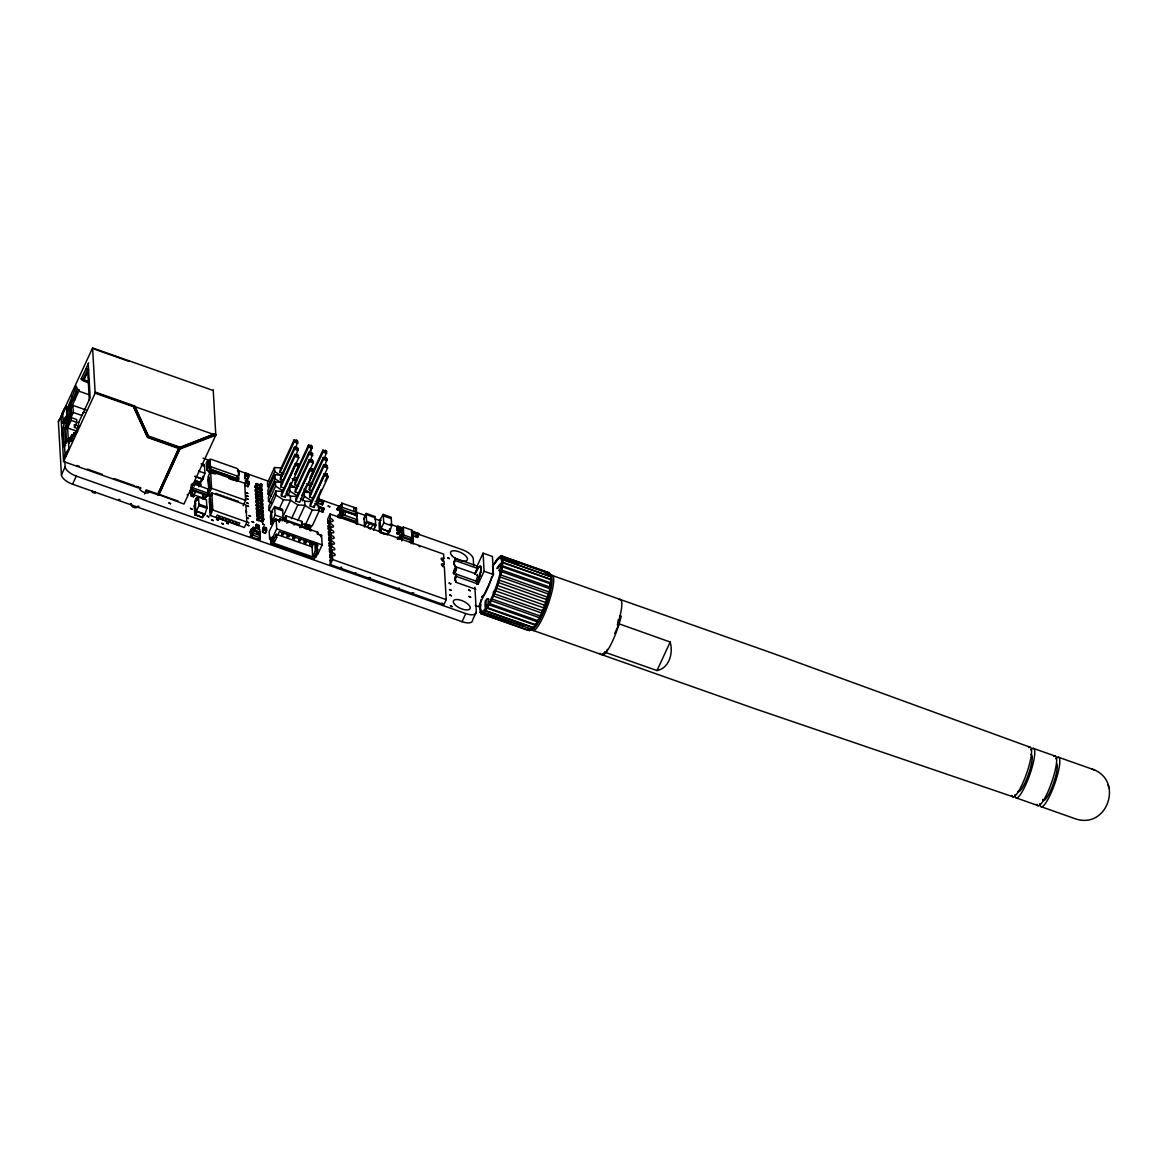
<?xml version="1.0" encoding="UTF-8"?>
<svg xmlns="http://www.w3.org/2000/svg" width="1168" height="1168" viewBox="0 0 1168 1168"><rect width="100%" height="100%" fill="white"/><g stroke="black" fill="none" stroke-linecap="round" stroke-linejoin="round"><path stroke-width="1.5" d="M487.027 614.222L481.975 612.441L482.136 613.813L529.542 630.545L530.812 629.669L528.33 630.428L480.909 613.682L480.997 611.798L480.092 612.455L508.883 622.617M518.665 563.852L501.817 557.91L501.904 556.012L549.325 572.758L550.654 575.152L545.602 573.371M300.001 527.367L301.694 527.454L301.87 521.424L285.941 515.803L284.218 521.03M529.542 630.545L532.141 629.26L483.713 612.82L489.918 603.739L496.634 588.307L501.583 571.707L503.116 559.53L551.223 576.831L550.727 575.444L550.143 573.984L502.722 557.238L501.817 557.91M401.763 530.71L401.777 541.003M215.817 473.916C202.122 472.076 212.868 470.865 208.619 468.31A2.336 0.978 24.8 0 0 207.919 468.032L207.51 460.82A2.336 0.978 24.8 0 0 208.211 461.039L209.203 460.82M209.364 468.426C209.933 467.288 207.159 458.747 210.926 459.243L236.943 468.426C239.571 469.186 240.009 476.88 237.498 476.121L211.364 466.893C210.24 465.214 208.225 468.821 210.342 469.098L236.608 478.354L238.316 476.077M209.992 459.243L210.401 466.266M480.092 612.455L480.559 603.944M551.223 576.831L502.401 559.589L502.722 557.238M203.115 498.108L190.486 493.655L190.997 487.363M401.996 539.806L401.967 529.133L403.296 527.075L411.837 530.097L412.289 538.083L409.574 542.478M480.997 572.481L481.289 570.831M340.691 504.591L340.954 509.146L356.284 514.562L356.474 508.284L341.903 503.145L340.428 506.766C341.392 504.78 337.625 506.372 338.253 507.919M356.926 514.665L356.707 521.789C356.109 518.534 359.043 522.184 356.97 523.162M236.038 481.128L237.046 478.749L238.053 478.69A2.336 0.978 24.8 0 1 238.754 478.924L237.732 481.128L236.447 480.822M357.116 512.81L356.547 511.584L355.758 512.183L356.474 508.284M259.252 534.667L259.895 529.717L253.179 527.337L251.616 529.805L251.733 532.009L250.945 531.659L250.361 532.929L253.398 534.068M251.821 533.426L253.383 530.958L260.099 533.323L259.661 539.82L250.565 536.608L251.032 533.075L251.952 535.63L251.12 534.637M369.862 528.549C362.182 526.199 378.403 518.461 370.212 529.075M208.138 489.042L207.612 495.831L191.143 490.02L192.457 487.698L192.209 483.421L208.138 489.042L207.962 495.071L204.692 498.663M194.268 506.124L195.319 502.094L198.472 497.013L206.429 499.816L206.911 508.357L204.926 514.402L202.692 517.468L194.749 514.665L194.268 506.124L195.903 503.671M272.626 512.037L271.487 511.628L271.998 520.738C274.641 519.994 271.998 525.6 270.918 524.198L270.436 515.657L271.487 511.628L274.641 506.547L282.598 509.35L283.079 517.891L282.087 520.913M383.235 514.431L383.717 522.957L379.512 532.068L379.031 523.541L380.082 519.512L383.235 514.431L391.192 517.234L391.674 525.761L389.689 531.82L387.455 534.886M356.897 515.511L342.312 510.372L340.764 512.577L340.136 518.212M480.019 576.306L480.559 574.349M301.432 522.899L301.87 521.424M411.399 531.571L411.837 530.097M194.749 514.665L198.954 505.54L198.472 497.013M270.918 524.198L275.137 515.088L274.641 506.547M201.246 463.638L204.429 464.762L204.911 473.303L202.925 479.347L200.706 482.413L195.027 480.413M195.158 492.385L195.465 490.662L193.844 495.305M205.948 496.196L206.254 494.473L204.634 499.116M479.376 578.364L477.873 582.379M411.997 534.097L412.26 533.849A1.533 1.358 -3.3 0 1 412.976 535.367L412.976 535.367M412.859 534.375L412.917 534.229A1.533 1.358 -3.3 0 0 412.202 532.71L411.443 532.433M413.019 537.076L413.063 536.93A1.533 1.358 -3.3 0 0 412.348 535.411L411.603 535.134M411.954 540.667L413.136 538.068A1.533 1.358 -3.3 0 0 412.421 536.55L411.662 536.273M412.041 542.229L413.224 539.631A1.533 1.358 -3.3 0 0 412.508 538.112L403.748 535.061L403.296 527.075M412.1 543.368L413.282 540.769A1.533 1.358 -3.3 0 0 412.567 539.251L411.822 538.974M340.56 507.613L339.8 507.584L340.881 507.715C339.684 508.284 337.64 513.19 337.275 508.606L338.063 507.992M338.662 515.146C342.063 509.117 339.654 518.461 338.705 515.044M339.304 516.636L340.195 514.913L341.29 514.942C340.268 515.278 338.399 519.658 338.136 516.782L338.486 515.219M194.954 492.429L193.45 496.78L191.187 495.977L193.202 489.859L191.567 494.502M202.225 498.152L203.991 493.67L202.341 498.356M70.299 438.336L71.949 434.613L72.109 437.46M73.35 434.876L74.445 432.394L71.628 438.657L71.788 441.504M474.894 587.197L476.296 611.988L472.558 620.091A11.709 4.906 24.8 0 1 462.046 621.697L72.547 484.194A11.709 4.906 24.8 0 1 61.422 474.953L58.4 421.838L92.593 347.947L213.262 390.521M62.722 414.187L66.459 406.084L66.985 415.326A13.563 12.016 -3.3 0 0 63.247 423.429L62.722 414.187A13.563 12.016 -3.3 0 1 66.459 406.084M67.992 440.467L66.284 439.869L63.13 446.702L62.167 429.736L67.496 414.888L67.175 409.194L76.358 386.097L76.533 388.944A3.066 1.285 24.8 0 0 79.453 391.368L89.381 394.872M89.089 382.987L84.125 381.235A3.066 1.285 24.8 0 1 81.205 378.812L88.739 362.81M77.395 388.141L68.868 409.793L69.189 415.487L64.678 428.466L65.554 443.825M71.847 399.062L74.694 400.069L74.518 397.222L77.862 389.995M82.913 379.41L87.585 369.292L89.323 399.836M63.247 423.429L66.985 415.326M67.496 414.888L70.328 415.896L70.007 410.202L78.694 391.397M84.052 379.819L88.053 371.132M65.32 422.801L68.153 423.794L67.992 420.947L71.496 413.355L71.175 407.661L72.912 405.354L86.534 410.172M72.912 405.354L73.307 412.465L70.985 417.502L69.16 418.421L69.321 421.268L65.817 428.86L66.488 440.818M71.628 438.657L68.781 437.65L66.445 442.716L66.284 439.869M77.847 428.627L74.475 427.43L76.811 422.378L76.65 419.531L70.985 417.502L71.131 420.363L67.627 427.955L68.912 449.052A13.563 12.016 -3.3 0 0 65.16 457.155L64.605 447.329A13.563 12.016 -3.3 0 1 68.343 439.226M69.832 439.168L71.949 434.613M75.497 433.81L73.788 433.211L69.102 443.344L68.781 437.65M78.548 422.758L90.17 397.777L88.228 363.628M65.16 457.155L68.912 449.052M138.218 487.056L138.262 487.917L63.568 461.55L95.163 393.193L92.593 347.947M61.422 474.953L65.16 466.864L64.868 461.55M72.547 484.194L76.285 476.091A11.709 4.906 24.8 0 1 65.16 466.864M144.701 493.991L146.161 489.874L178.31 501.218M146.204 490.721L157.636 494.75L178.938 448.001L147.46 436.89L133.4 406.128L95.134 392.623M157.636 494.75L178.938 448.001M213.233 389.951L215.803 435.197L183.975 504.05L158.731 494.59L180.076 448.395L215.773 434.627L214.167 434.058L180.076 447.213L148.409 436.044L134.67 405.997L95.367 392.112M158.76 495.159L180.076 448.395M195.304 481.888L194.224 485.844L195.304 481.888L200.984 483.902L201.071 485.319L195.392 483.318M191.187 495.977L191.508 494.736M208.678 471.376L206.897 470.237L206.488 463.024L207.51 460.82M193.45 496.78L193.771 495.539M195.041 480.69L200.151 482.501L201.772 478.661L194.954 476.267M198.721 486.837L199.567 483.391M206.897 470.237L207.919 468.032M196.239 498.152L196.312 499.583L197.742 500.079L197.655 498.648L196.239 498.152L195.071 500.678L195.83 511.204L204.926 514.402M195.144 502.109L196.312 499.583M210.342 469.098L211.364 466.893M243.105 505.817L245.63 500.342L244.667 483.275L210.59 471.244L208.065 476.705L209.028 493.787L211.934 494.809M208.225 479.61L209.349 477.186L208.284 480.632M208.327 481.318L209.452 478.895L208.386 482.34M208.415 483.026L209.539 480.603L208.473 484.048M208.517 484.735L209.641 482.311L208.576 485.757M195.333 515.146L196.954 511.321L203.772 513.716L202.152 517.555L195.319 514.854M208.619 486.443L209.744 484.005L208.678 487.465M208.707 488.151L209.831 485.713L208.765 489.173M208.809 489.859L209.933 487.421L208.868 490.881M209.028 493.787L211.554 488.312L210.59 471.244M211.817 492.925L209.291 498.4L210.269 515.468L244.346 527.498L246.871 522.023L245.893 504.956L211.817 492.925L212.795 509.993L210.269 515.468M203.772 513.716L202.152 517.555M209.466 501.291L210.576 498.867L209.51 502.328M209.554 502.999L210.678 500.576L209.612 504.021M209.656 504.707L210.78 502.284L209.714 505.729M209.744 506.416L210.868 503.992L209.802 507.438M209.846 508.124L210.97 505.7L209.904 509.146M209.948 509.832L211.072 507.408L210.006 510.854M210.036 511.54L211.16 509.117L210.094 512.562M216.051 517.512L217.175 515.088L219.219 515.803L218.109 518.227M236.359 478.281L237.498 476.121M219.467 518.709L220.591 516.285L222.635 517.001L221.511 519.439M222.869 519.921L223.993 517.482L226.037 518.212L224.913 520.636M245.674 473.128L244.667 478.5L247.514 479.508L248.682 476.967L248.521 474.12L245.674 473.128L244.667 478.5M244.55 476.369L245.718 473.828L248.565 474.836M244.638 477.785L245.806 475.259L248.638 476.252L247.47 478.792M226.285 521.118L227.41 518.694L229.454 519.41L228.329 521.848M245.046 485.012L247.923 486.735L249.091 484.194L248.93 481.347L246.098 480.355L244.959 483.596L246.127 481.055L248.974 482.063L248.039 484.092M245.28 484.516L246.214 482.486L249.047 483.494L247.879 486.019M245.09 485.727L246.098 480.355M229.687 522.33L230.811 519.891L232.855 520.621L231.731 523.045M233.089 523.527L234.213 521.103L236.257 521.819L235.148 524.242M236.505 524.724L237.63 522.3L239.674 523.016L238.549 525.454M256.522 488.005L255.106 487.509L256.186 483.552L261.866 485.552L260.785 489.509M255.106 487.509L256.186 483.552M257.821 487.669L256.726 491.626L255.31 491.115L256.391 487.158L262.07 489.173L260.99 493.13L259.573 492.619M256.756 487.494L257.617 484.048M255.31 491.115L256.391 487.158M258.026 491.275L256.931 495.232L255.515 494.736L256.61 490.779L262.289 492.779L261.194 496.736L259.778 496.239L260.858 492.283M255.515 494.736L256.61 490.779M258.23 494.896L257.135 498.853L255.719 498.342L256.814 494.385L262.493 496.4L261.398 500.357L259.982 499.846L261.063 495.889M259.369 489.012L260.449 485.056M255.719 498.342L256.814 494.385M261.267 499.51L260.187 503.466L261.603 503.963L262.698 500.006L257.018 498.006L255.923 501.963L257.34 502.459L258.435 498.502M259.807 492.122L260.654 488.662M255.923 501.963L257.018 498.006M260.902 491.699L262.07 489.173M261.471 503.131L260.391 507.073L261.807 507.584L262.902 503.627L257.223 501.627L256.128 505.569L257.544 506.08L258.639 502.123M256.128 505.569L257.223 501.627M262.289 492.779L261.194 496.736M274.553 467.507L267.501 482.764L267.72 486.925L274.772 471.668L274.553 467.507L281.649 467.974M258.843 505.729L257.748 509.686L256.332 509.19L257.427 505.233L263.107 507.233L262.012 511.19L260.595 510.693L261.69 506.737M256.332 509.19L257.427 505.233M259.048 509.35L257.967 513.307L256.537 512.796L257.632 508.854L263.311 510.854L262.216 514.811M256.537 512.796L257.632 508.854M262.698 500.006L261.603 503.963M282.057 475.201L274.962 474.734L267.91 489.991L268.129 494.152L271.064 496.006M259.252 512.956L258.172 516.913L256.741 516.417L257.836 512.46L263.515 514.46L262.42 518.417L262.347 517.001M250.813 529.454L250.361 533.002L250.813 529.454L251.616 529.805M256.741 516.417L257.836 512.46M250.273 531.425L250.857 530.17M250.448 532.272L250.916 531.017M258.04 516.081L256.945 520.023L262.625 522.038L263.807 519.497L263.72 518.081L258.04 516.081L256.945 520.023M268.129 494.152L275.181 478.895L274.962 474.734M251.032 533.075L250.653 535.893M251.733 532.009L253.295 529.615L253.179 527.337M261.939 509.774L263.107 507.233M250.478 535.046L251.193 533.878M282.466 482.428L275.371 481.961L268.319 497.218L268.552 501.379L271.472 503.233M250.565 536.535L251.149 535.28L250.565 536.608L252.332 537.163M260.8 514.3L261.895 510.358M283.809 473.741L280.043 472.412L294.146 441.913L294.029 440.015L297.796 441.343L295.679 448.059M256.361 524.344L256.537 527.191L259.369 528.199L259.208 525.352L256.361 524.344L255.325 529.016M255.237 527.586L256.405 525.06L259.252 526.067M251.952 535.63L252.288 534.798M262.143 513.38L263.311 510.854M255.558 528.505L256.493 526.491L259.325 527.483M295.986 441.635L296.643 440.205L297.913 443.241L294.146 441.913L296.643 440.205M261.004 517.92L262.099 513.964M268.552 501.379L275.59 486.136L275.371 481.961M282.963 480.53L280.451 479.654L294.555 449.14L294.453 447.242L298.205 448.57L296.088 455.286M282.977 491.465L275.882 490.998L268.83 506.255L269.063 510.416L271.983 512.27M269.063 510.416L276.115 495.159L275.882 490.998M259.121 532.447L259.471 531.688L260.041 534.944M280.86 486.881L294.964 456.367L294.862 454.483L297.46 454.673L298.731 457.695L284.627 488.209L280.86 486.881L280.758 484.983L294.862 454.483L298.628 455.812M263.574 526.899L262.566 532.272L265.413 533.28L266.581 530.739L266.421 527.892L263.574 526.899L262.566 532.272M262.45 530.141L263.618 527.6L266.465 528.608L265.53 530.637M259.442 538.2L260.114 536.273M257.88 539.12L259.646 539.747L260.201 537.835L252.303 534.871L252.171 532.593M310.104 453.155L312.221 446.453L308.454 445.125L308.571 447.008L285.138 497.232L281.386 495.904L295.475 465.404L295.373 463.506L297.971 463.696L299.242 466.733L295.475 465.404L297.971 463.696L299.242 466.733M265.37 532.564L266.538 530.038L263.705 529.031L262.537 531.557L265.413 533.28M297.314 465.127L297.971 463.696M286.525 492.137L290.978 482.501M294.686 474.471L299.139 464.835L295.373 463.506L281.269 494.02L281.386 495.904M295.11 474.033L308.454 445.125L312.221 446.453L310.002 451.271M279.21 508.956L283.43 499.802L290.54 500.269L297.855 504.897L304.965 505.364L312.279 510.007L319.39 510.474L319.156 506.299L314.761 503.525M279.196 521.673L279.108 520.315L275.385 519.001L269.224 531.455L269.662 539.28L271.37 539.879L271.575 542.594M279.225 522.184L279.897 520.724L276.159 519.41L275.487 520.87L275.385 519.001M310.411 446.731L311.068 445.315L312.338 448.337L308.571 447.008L311.068 445.315M287.912 495.801L290.014 491.232L289.795 487.056L296.891 487.523M269.662 539.28L270.48 537.514L271.618 537.908L271.093 543.792L314.25 559.034L316.893 553.311M298.643 486.078L294.876 484.749L308.98 454.235L308.878 452.352L312.63 453.68L310.513 460.382M279.108 520.315L279.78 518.855L317.754 532.258L317.857 534.141L321.594 535.455L322.134 544.901L318.032 553.763L316.324 553.106L313.637 558.99L271.618 544.157L274.305 538.331L272.538 536.725L273.735 538.068L271.093 543.792M273.677 537.134L271.808 541.178L270.669 540.784L272.538 536.725M272.597 537.733L276.699 528.87L276.159 519.41M283.488 515.526L290.54 500.269L290.306 496.093L285.912 493.319M295.285 491.976L309.389 461.462L309.286 459.579L311.885 459.769L313.155 462.791L299.052 493.305L295.285 491.976L295.183 490.093L309.286 459.579L313.053 460.907M311.228 461.199L311.885 459.769L313.155 462.791L309.389 461.462L311.885 459.769M314.951 544.405L315.331 551.048L312.644 556.873L274.013 543.237L276.714 537.411L276.524 534.097M284.466 520.68L285.956 520.315M295.811 501.014L309.9 470.5L309.797 468.616L312.396 468.806L313.666 471.828L299.563 502.342L295.811 501.014L295.694 499.13L309.797 468.616L313.564 469.945M286.569 523.001L288.058 522.636M281.576 534.389L282.364 532.681L282.554 534.433L281.576 534.389L283.109 534.944L283.897 533.221L282.948 533.586M301.694 495.641L306.133 486.005M309.856 477.975L322.879 450.22L326.646 451.549L324.529 458.25M291.518 518.636L297.855 504.897M324.835 451.841L325.492 450.41L326.763 453.432L322.996 452.104L322.879 450.22L326.646 451.549M302.337 500.911L304.439 496.327L304.22 492.166L311.316 492.633M311.812 490.735L309.301 489.845L323.405 459.331L323.302 457.447L327.055 458.776L324.938 465.477M288.627 535.586L288.043 534.681L287.255 536.404L289.576 535.236L288.788 536.944L287.255 536.404L287.051 532.944M325.244 459.068L325.901 457.637L327.171 460.659L323.405 459.331L325.901 457.637M297.913 520.621L304.965 505.364L304.731 501.203L300.337 498.415M313.374 496.517L313.477 498.4L309.71 497.072L323.813 466.572L323.711 464.674L326.31 464.864L327.58 467.901L314.221 496.794M294.307 537.601L293.723 536.696L292.934 538.404L295.256 537.236L294.467 538.944L292.934 538.404L292.73 534.944M299.636 527.615L299.986 526.856M310.235 506.109L324.324 475.595L324.222 473.712L326.821 473.901L328.091 476.924L313.988 507.438L310.235 506.109L310.119 504.226L324.222 473.712L326.733 474.602M326.164 475.332L326.821 473.901L328.091 476.924L324.324 475.595L326.821 473.901M309.389 525.352L308.308 529.308L309.724 529.805L310.805 525.848L305.125 523.848L304.045 527.805L305.461 528.301L306.556 524.344M316.849 499.13L321.302 489.494M325.011 481.464L327.244 476.646M304.045 527.805L312.279 510.007M298.614 540.404L299.402 538.696L299.592 540.448L298.614 540.404L300.147 540.959L300.935 539.236L299.986 539.601M317.462 504.488L318.864 501.437L318.645 497.261M318.178 503.393L319.273 499.451M321.025 504.401L322.12 500.444M324.018 509.598L318.338 507.598L318.265 506.167L323.945 508.182L322.85 512.124L318.601 510.62L319.682 506.678M317.857 498.94L323.536 500.955L322.441 504.897L316.762 502.897M319.39 510.474L312.338 525.731L307.009 525.381M322.441 504.897L323.536 500.955M305.666 541.602L305.082 540.696L304.293 542.419L306.615 541.251L305.826 542.959L304.293 542.419L304.089 538.959M321.434 511.628L322.529 507.671M323.945 508.182L322.85 512.124M311.345 543.616L310.761 542.711L309.973 544.419L312.294 543.251L311.506 544.96L309.973 544.419L309.768 540.959M317.754 532.258L317.083 533.718L320.82 535.032L320.923 536.9L321.594 535.455M312.644 556.873L312.075 546.901L314.09 542.536M442.701 560.917L443.869 558.392L443.636 554.114L330.033 514.022L327.697 519.088L327.945 523.352A3.066 1.285 24.8 0 1 329.975 524.476M327.945 523.352L330.281 518.285L330.033 514.022M315.331 551.048L317.039 551.646L318.032 549.5L316.324 548.887L318.017 545.222L279.4 531.586L277.707 535.265L275.998 534.652L275.006 536.813L276.714 537.411M329.697 529.732A3.066 1.285 24.8 0 0 328.266 529.046L328.106 526.199L330.442 521.132A3.066 1.285 24.8 0 0 333.201 520.709A3.066 1.285 24.8 0 0 330.281 518.285M316.221 553.72L314.966 556.421L316.105 556.815L317.973 552.771L318.032 553.763M328.266 529.046L330.602 523.979L330.442 521.132M337.377 510.314L337.625 507.846M330.018 535.426A3.066 1.285 24.8 0 0 328.588 534.74L328.427 531.893L330.763 526.826A3.066 1.285 24.8 0 0 333.522 526.403A3.066 1.285 24.8 0 0 330.602 523.979M328.588 534.74L330.924 529.673L330.763 526.826M337.727 516.679L338.034 515.073M330.938 541.558A3.066 1.285 24.8 0 0 328.909 540.434L328.748 537.587L331.084 532.52A3.066 1.285 24.8 0 0 333.844 532.097A3.066 1.285 24.8 0 0 330.924 529.673M328.909 540.434L331.259 535.367L331.084 532.52M356.62 520.359L356.357 522.549L341.012 517.132L342.56 514.548L342.312 510.372M331.274 547.237A3.066 1.285 24.8 0 0 329.23 546.113L329.069 543.266L331.42 538.214A3.066 1.285 24.8 0 0 334.179 537.791A3.066 1.285 24.8 0 0 331.259 535.367M329.23 546.113L331.581 541.061L331.42 538.214M330.997 552.508A3.066 1.285 24.8 0 0 329.566 551.807L329.405 548.96L331.741 543.894A3.066 1.285 24.8 0 0 334.501 543.485A3.066 1.285 24.8 0 0 331.581 541.061M329.566 551.807L331.902 546.741L331.741 543.894M331.902 546.741A3.066 1.285 24.8 0 1 334.822 549.164A3.066 1.285 24.8 0 1 332.062 549.588L329.726 554.654L329.887 557.501A3.066 1.285 24.8 0 1 332.384 559.078M329.887 557.501L332.223 552.435L332.062 549.588M443.869 558.392A3.066 1.285 24.8 0 0 441.11 558.815A3.066 1.285 24.8 0 0 444.03 561.239L444.19 564.086A3.066 1.285 24.8 0 0 441.431 564.494A3.066 1.285 24.8 0 0 444.351 566.933L446.22 599.651L443.884 604.717L330.281 564.611L330.048 560.348L332.384 555.282A3.066 1.285 24.8 0 0 335.143 554.858A3.066 1.285 24.8 0 0 332.223 552.435M330.281 564.611L332.632 559.545L332.384 555.282M340.472 507.627L340.603 509.905L355.933 515.322L355.86 513.891C356.693 511.847 358.167 515.278 356.561 515.935M355.729 515.614L355.86 513.891M356.678 517.132L356.634 516.227M356.985 522.651L357.335 521.892L341.363 516.373L341.114 511.818M356.663 524.198L357.335 521.892M373.614 530.272L375.731 525.717L375.205 516.606L366.124 513.409L364.022 517.964L364.474 525.921L366.577 521.366L375.658 524.578L374.417 527.279M364.08 519.103L366.183 514.548L375.278 517.745M364.533 527.06L366.635 522.505L366.124 513.409M388.55 531.425L381.717 528.724L380.082 532.272L385.192 534.083M386.9 534.681L388.535 531.133M402.449 532.082L396.77 530.082L396.682 528.651L397.85 526.126L403.529 528.126M396.77 530.082L397.85 526.126M398.755 533.309L399.938 530.768A1.533 1.358 -3.3 0 1 401.661 530.097L402.069 531.119C399.456 529.717 400.274 536.214 397.193 533.82L397.485 531.922L398.492 532.272M397.193 533.82L397.485 531.922M397.792 537.324L397.5 539.222L397.792 537.324L398.799 537.674M401.266 531.075L400.945 530.155M402.011 529.98L402.361 529.221L397.938 527.542M398.989 537.572L400.186 535.032A1.533 1.358 -3.3 0 1 401.909 534.375L402.318 535.382L401.033 535.367L399.836 537.893M399.062 538.711L400.244 536.17A1.533 1.358 -3.3 0 1 401.982 535.513L402.376 536.521L401.091 536.506L399.894 539.032M411.837 533.995L413.005 531.469L418.684 533.469L417.589 537.426L413.341 535.922L414.421 531.966M412.158 542.39L412.771 543.5L411.778 543.149M418.684 533.469L417.589 537.426M443.022 566.611L444.19 564.086M453.812 562.042L455.491 558.392L477.128 566.027L477.259 568.334L474.88 573.503L454.936 566.465L453.812 562.042L454.936 566.465M453.943 564.348L455.491 558.392M456.396 574.16L456.513 576.466L478.165 584.102L478.033 581.795L456.396 574.16L454.702 577.795L455.841 582.233L475.77 589.271M454.834 580.102L456.513 576.466M477.128 566.027L483.07 553.165L492.443 556.479L493.48 574.539L478.617 606.703L475.347 605.55M476.836 584.38L478.033 581.795M478.165 584.102L484.107 571.24L483.07 553.165M462.046 621.697L465.784 613.594A11.709 4.906 24.8 0 0 476.296 611.988M617.288 624.953L617.974 623.449A29.185 5.782 -70.6 0 0 619.186 599.607M600.031 653.335A29.185 5.782 -70.6 0 0 604.703 652.182L605.842 652.576L607.36 649.35M614.675 633.509L619.113 623.843L670.184 642.035C673.308 652.912 669.541 668.008 657 670.563L605.842 652.576M657 670.563L670.184 642.035M75.862 392.725L77.409 389.455M72.562 399.325L67.175 409.194L70.007 410.202M83.337 379.571L87.95 371.103M398.668 532.214L399.879 529.63A1.533 1.358 -3.3 0 1 401.602 528.958L401.763 529.016M197.947 515.292L199.465 516.256L199.115 515.541M418.684 545.967L420.013 546.799M399.456 588.059L398.609 588.176M442.73 603.33L441.46 603.243M285.941 515.803L286.189 520.081L285.226 521.643L284.963 517.088M403.748 535.061L402.434 537.382L411.516 540.594L411.399 538.594M341.903 503.145L342.151 507.321L339.8 512.372L339.567 508.211M549.325 572.758L549.69 574.51L548.099 572.627L500.692 555.895L497.232 558.961L492.896 565.954M482.136 613.813L483.304 612.017L483.713 612.82M252.303 534.871L253.514 533.236L253.383 530.958M339.83 507.613L337.742 509.613M501.904 556.012L500.853 557.267L500.692 555.895M480.909 613.682L481.975 612.441M502.532 566.903L549.938 583.65L549.325 592.074L547.675 593.753L547.894 597.286L545.996 599.359L546.157 602.673L544.054 605.039L544.2 608.046L541.894 610.601L542.098 613.185L539.631 615.813L539.923 617.901L537.338 620.485L537.747 622.004L535.09 624.427L487.684 607.681M339.26 515.789L340.399 514.752M535.09 624.427L535.689 625.347L533.002 627.479L485.581 610.747M533.002 627.479L533.791 627.8L531.119 629.552M325.492 450.41L322.996 452.104L308.892 482.618L312.659 483.946M503.043 562.801L550.449 579.532L551.106 582.993L549.938 583.65M71.496 413.355L73.307 412.465L81.833 415.458M69.321 421.268L71.131 420.363L76.811 422.378M339.917 507.54L338.384 509.525L338.297 507.817M134.67 405.997L148.438 436.613L180.106 447.782L214.167 434.058M180.106 448.965L215.803 435.197M499.627 570.291L499.758 570.276A2.088 0.803 29.4 0 0 499.32 570.51L499.349 570.918A2.088 0.876 29.9 0 0 499.554 571.313A2.263 1.095 27.2 0 0 500.225 572.013M187.347 495.13L187.303 494.385M356.065 572.948L355.335 572.904M550.522 576.277L551.384 579.474L550.449 579.532M527.513 629.202L528.724 629.129M495.597 590.614L494.721 590.76A2.205 1.956 -11.4 0 0 494.166 591.052L493.465 591.855A2.059 1.781 -13 0 0 493.319 592.424L493.334 592.818A2.205 1.883 -4.9 0 0 493.538 593.344L494.049 593.928M398.536 533.09L397.135 532.681M292.934 480.063L296.482 480.296M307.359 485.173L310.907 485.406M290.306 496.093L297.402 496.561M315.316 501.203L318.864 501.437M304.731 501.203L311.827 501.671M118.654 499.481L119.997 499.685M207.408 463.287L206.488 463.024M245.849 511.934L246.682 511.818L245.791 511.073M341.582 567.195L340.735 567.327L341.625 568.057M338.107 509.686L337.318 509.452M398.507 533.396L397.543 533.061M398.872 538.813L397.85 538.463M604.703 652.182L605.885 652.518M500.941 570.437L501.729 570.714M1013.269 796.868L754.543 708.596L533.323 630.501M94.287 349.101L129.225 361.438M296.541 440.905L294.029 440.015L279.94 470.529L280.043 472.412M85.892 368.694L88.724 369.687M298.205 448.57L294.453 447.242L280.349 477.756L280.451 479.654M312.63 453.68L308.878 452.352L294.774 482.866L294.876 484.749M325.799 458.338L323.302 457.447L309.199 487.961L309.301 489.845M81.205 378.812L89.016 381.571M327.478 466.003L323.711 464.674L309.608 495.188L309.71 497.072M134.7 406.566L214.197 434.627M95.163 393.193L133.429 406.698L147.489 437.46L178.967 448.57M78.227 389.543L79.366 389.937M71.686 396.229L74.518 397.222M294.467 477.522L296.979 478.413M383.323 515.847L391.265 518.65M551.807 575.328L773.026 653.408L1029.928 747.155M70.036 407.267L71.175 407.661M1033.111 748.279L1054.981 756.003M1058.164 757.127L1091.642 768.938C1124.55 779.246 1107.658 830.346 1074.998 818.666L1041.52 806.84M502.547 562.246L551.384 579.474M203.057 458.163L209.919 460.586M237.381 470.281L269.983 481.785M318.017 498.751L340.326 506.62M342.151 507.321L356.722 512.46M357.481 512.679L366.066 515.716M374.651 518.738L379.79 520.548M390.083 524.184L402.099 528.432M414.114 532.666L462.148 549.632A11.709 4.906 24.8 0 1 473.288 558.873L473.682 565.954M418.757 534.9L413.078 532.885L413.005 531.469M383.717 522.957L391.674 525.761M317.93 500.371L323.609 502.371M502.269 565.765L551.106 582.993M396.682 528.651L398.098 529.162L398.186 530.579L399.281 526.622M245.849 475.975L248.682 476.967M337.275 508.606L339.158 508.095L339.26 509.803M206.488 463.127L206.853 465.652M366.635 522.505L370.052 523.717M372.315 524.52L375.731 525.717M501.568 570.013L550.405 587.256M342.56 514.548L357.131 519.687M68.021 418.027L69.16 418.421M201.334 465.054L204.517 466.178M256.274 484.968L261.953 486.983M411.472 539.733L412.421 540.434L411.209 543.66M501.583 571.707L549.004 588.438M209.685 469.259L237.06 478.909M356.269 521.118L357.087 524.359M412.07 540.828L413.034 541.178L412.976 540.039M255.018 486.078L256.434 486.589M411.691 541.587L412.684 541.937M246.258 483.202L249.091 484.194M65.145 419.954L67.992 420.947M620.091 615.755L621.23 616.149A29.185 5.782 -70.6 0 1 603.403 654.737L602.265 654.328M206.897 470.135L206.97 467.857M228.87 478.515L234.067 480.428M256.478 488.589L262.158 490.589M500.488 574.831L549.325 592.074M79.424 426.393L74.314 424.583L74.475 427.43M385.206 534.36L380.096 532.564L381.717 528.724M255.223 489.699L256.653 490.195M455.622 560.698L477.259 568.334M484.107 571.24L493.48 574.539M500.254 577.007L547.675 593.753M198.56 471.054L204.911 473.303M256.683 492.195L262.362 494.21M255.427 493.305L256.858 493.816M499.057 580.043L547.894 597.286M77.555 431.474L67.627 427.955L65.817 428.86L62.97 427.853L63.948 445.607M256.887 495.816L262.566 497.816M619.113 623.843L617.974 623.449L619.069 623.989M255.631 496.926L257.062 497.422M498.575 582.613L545.996 599.359M194.983 476.544L202.925 479.347L202.75 476.31M257.091 499.422L262.771 501.437M497.334 585.431L546.157 602.673M274.728 507.963L282.671 510.766M257.296 503.043L262.975 505.043M496.634 588.307L544.054 605.039M211.554 488.312L245.63 500.342M257.5 506.664L263.18 508.664M495.378 590.804L544.2 608.046M215.949 493.392L217.993 494.122M219.35 494.604L221.394 495.32M222.767 495.801L224.811 496.531M226.169 497.013L228.213 497.729M229.585 498.21L231.629 498.926M232.987 499.408L235.031 500.138M236.389 500.619L238.433 501.335M256.259 507.759L257.675 508.27M286.321 518.446L284.612 517.847L284.788 520.884M310.892 527.279L305.213 525.264L305.125 523.848M275.137 515.088L283.079 517.891M286.189 520.081L302.118 525.702M257.705 510.27L263.384 512.27M494.487 593.87L541.894 610.601M192.457 487.698L208.386 493.319M256.464 511.38L257.88 511.876M293.46 524.549L294.599 524.943M493.261 595.943L542.098 613.185M63.948 444.935L65.642 445.534M257.909 513.891L263.588 515.891M256.668 515L258.084 515.497L258.172 516.913M204.59 496.955L205.729 497.349M492.224 599.082L539.631 615.813M258.128 517.497L263.807 519.497M491.086 600.659L539.923 617.901M191.537 495.217L193.8 496.02M203.451 499.437L202.298 498.546M489.918 603.739L537.338 620.485M276.699 528.87L322.134 544.901M488.925 604.761L537.747 622.004M198.881 504.123L206.824 506.927M212.795 509.993L246.871 522.023M198.954 505.54L206.911 508.357M486.852 608.105L535.689 625.347M263.749 529.746L266.581 530.739M276.816 534.462L312.075 546.901M76.869 465.404L79.336 466.28M87.279 469.083L102.39 474.412M114.143 478.559L134.291 485.684M135.984 486.268L141.065 488.063M157.592 494.181L158.731 494.59M1016.452 797.992L1038.337 805.716M484.954 610.557L533.791 627.8M253.295 529.615L260.026 531.995M484.997 612.616L523.717 626.282M332.632 559.545L446.22 599.651M256.595 532.842L259.603 533.893M253.514 533.236L260.23 535.601M270.845 539.587L271.531 542.726M76.285 476.091L465.784 613.594M1094.825 770.165L1091.642 768.938M488.837 599.359L488.633 599.272A2.438 0.788 23.1 0 1 487.859 598.892M411.881 537.236L411.34 541.383M411.968 538.798L411.151 542.521M356.839 518.767L357.554 519.891L356.182 523.877M306.556 483.727L310.951 486.516M292.131 478.632L296.526 481.406M304.03 489.1L311.36 493.743M274.772 471.668L282.101 476.31M289.606 484.005L296.935 488.633M304.439 496.327L311.768 500.97M275.181 478.895L282.51 483.537M290.014 491.232L297.344 495.86M275.59 486.136L282.919 490.764M276.115 495.159L283.43 499.802M302.308 523.41L305.228 525.264M412.275 592.789L413.749 592.891M369 577.518L370.475 577.605M305.271 542.448L305.826 542.959L305.636 539.499M550.143 573.984L550.654 575.152M1108.914 787.787L1108.038 784.954M618.106 619.931L618.31 623.551M455.71 579.927L455.841 582.233M417.268 532.973L416.173 536.93L416.085 535.499M416.319 535.002L416.407 536.419M413.122 542.74L413.195 543.879M411.749 537.835L411.866 539.835L402.785 536.623L402.113 527.629M389.513 528.783L389.689 531.82L380.593 528.608L380.082 519.512L381.235 520.198M356.036 510.007L356.284 514.562M355.744 508.022L355.977 512.197M353.773 507.335L354.006 511.496M345.027 511.321L345.261 515.497M343.056 510.635L343.29 514.796M340.764 512.577L341.012 517.132M339.567 515.322L339.669 517.03M318.514 509.204L318.601 510.62M316.557 543.339L317.039 551.646M313.885 505.554L313.988 507.438M316.046 543.908L316.324 548.887M315.915 553.544L316.105 556.815M309.593 528.958L309.681 530.389L311.097 530.885L311.024 529.469L305.344 527.454L305.417 528.885M306.761 527.965L306.834 529.381M285.036 495.349L285.138 497.232M279.78 518.855L279.897 520.724M273.867 540.667L274.013 543.237M270.48 537.514L270.669 540.784M261.311 498.926L261.398 500.357M262.625 522.038L262.552 520.607L261.136 520.11L261.209 521.527L262.304 517.585M259.457 516.577L258.376 520.534L258.289 519.103M258.318 514.986L258.405 516.417M258.522 518.607L258.61 520.023M257.267 501.043L257.34 502.459M257.471 504.649L257.544 506.08M251.967 528.973L252.098 531.25M247.397 477.362L247.514 479.508M247.806 484.603L247.923 486.735M238.754 478.924L238.345 471.697A2.336 0.978 24.8 0 1 237.644 471.434M207.7 490.516L207.962 495.071L191.494 489.261L191.231 484.705M196.735 482.399L196.808 483.815M190.296 490.239L190.486 493.655M89.25 378.797L89.381 381.25M95.075 491.859L95.163 493.276L92.316 492.268L92.243 490.852M73.788 433.211L73.949 436.058L78.636 425.94L78.46 423.093A3.066 1.285 24.8 0 1 78.811 422.509M72.796 436.117L72.956 438.964M70.489 438.248L70.649 441.095M62.342 417.268L62.138 413.735A11.709 4.906 24.8 0 1 63.802 411.37M60.999 416.304L63.568 461.55M148.935 491.83A5.081 2.132 24.8 0 1 143.153 492.005A5.081 2.132 24.8 0 1 140.116 487.552M58.4 421.838A11.709 4.906 24.8 0 1 60.05 419.473M331.449 560.655A3.066 1.285 24.8 0 1 330.048 560.348M330.135 549.179A3.066 1.285 24.8 0 1 329.405 548.96M329.814 543.485A3.066 1.285 24.8 0 1 329.069 543.266M330.164 537.893A3.066 1.285 24.8 0 1 328.748 537.587M329.157 532.097A3.066 1.285 24.8 0 1 328.427 531.893M328.836 526.418A3.066 1.285 24.8 0 1 328.106 526.199M474.953 574.189A13.052 2.584 -70.6 0 1 480.997 566.626A13.052 2.584 -70.6 0 1 477.362 582.365M482.574 595.957A17.666 3.504 -70.6 0 1 481.566 597.213M492.4 566.655A16.44 3.256 -70.6 0 1 492.297 574.057M491.743 576.51A16.44 3.256 -70.6 0 1 482.15 597.257M487.932 598.848A2.263 0.803 22.6 0 1 487.465 598.556M500.561 570.349A2.409 0.774 23.8 0 0 500.211 570.291A2.292 0.788 24.9 0 0 499.787 570.305M476.588 575.415A4 0.788 -70.6 0 1 477.624 575.824A4 0.788 -70.6 0 1 475.741 581.138M475.011 574.379A12.439 2.467 -70.6 0 1 480.763 567.181A12.439 2.467 -70.6 0 1 477.303 582.175M455.505 568.042A3.898 0.774 -70.6 0 1 456.367 569.239A3.898 0.774 -70.6 0 1 454.016 574.466M454.06 571.517A3.898 0.774 -70.6 0 1 454.98 569.035M1055.755 758.718A26.295 5.212 -70.6 0 1 1054.704 783.859A26.295 5.212 -70.6 0 1 1039.827 803.657M1056.66 763.741A19.549 3.869 -70.6 0 1 1052.266 786.56A19.549 3.869 -70.6 0 1 1042.601 799.423M1030.979 754.659A19.549 3.869 -70.6 0 1 1028.395 774.53A19.549 3.869 -70.6 0 1 1017.97 791.378M1053.886 756.426A26.295 5.212 -70.6 0 1 1051.521 782.735A26.295 5.212 -70.6 0 1 1036.921 804.314M1030.687 749.885A26.295 5.212 -70.6 0 1 1029.65 775.012A26.295 5.212 -70.6 0 1 1014.773 794.809M1028.833 747.578A26.295 5.212 -70.6 0 1 1026.453 773.888A26.295 5.212 -70.6 0 1 1011.853 795.466M492.662 566.67A28.12 5.563 -70.6 0 1 501.32 566.582A28.12 5.563 -70.6 0 1 487.538 605.491A28.12 5.563 -70.6 0 1 481.012 599.534M488.75 604.922A19.9 3.942 -70.6 0 1 488.385 598.615M499.013 570.174A19.9 3.942 -70.6 0 1 501.977 567.546M487.45 606.134A21.462 4.249 -70.6 0 1 486.37 599.067M497.831 568.407A21.462 4.249 -70.6 0 1 501.729 565.838M486.589 608.718A24.192 4.789 -70.6 0 1 485.362 600.746M496.794 568.509A24.192 4.789 -70.6 0 1 501.904 562.991M495.232 563.02A28.66 5.679 -70.6 0 1 501.86 567.575A28.66 5.679 -70.6 0 1 488.808 604.674A28.66 5.679 -70.6 0 1 480.647 604.44M549.267 593.505A19.506 3.869 -70.6 0 1 547.734 599.505M546.726 602.703A19.506 3.869 -70.6 0 1 544.361 609.01M543.076 611.944A19.506 3.869 -70.6 0 1 540.507 616.894M550.595 575.795A29.185 5.782 -70.6 0 1 547.967 604.995A29.185 5.782 -70.6 0 1 531.761 628.939M551.048 576.218A28.12 5.563 -70.6 0 1 546.434 604.455A28.12 5.563 -70.6 0 1 532.331 629.012M550.756 583.358A23.418 4.643 -70.6 0 1 550.727 585.533M549.88 591.373A23.418 4.643 -70.6 0 1 547.252 601.111M546.843 602.396A23.418 4.643 -70.6 0 1 542.463 613.492M540.901 616.689A23.418 4.643 -70.6 0 1 539.382 619.449M83.147 412.961A3.066 1.285 24.8 0 1 84.826 412.26M138.861 506.27A4.307 3.811 -3.3 0 1 131.181 503.569M138.028 506.138A4.307 3.811 -3.3 0 1 135.97 506.927M133.765 506.693A4.307 3.811 -3.3 0 1 131.999 505.51M131.429 504.664A4.307 3.811 -3.3 0 1 131.137 503.7M453.272 573.05C456.673 572.977 456.352 561.355 453.272 573.05M168.966 502.941L170.586 503.715L168.966 502.941M190.486 508.401L192.107 509.19L190.486 508.401M208.853 495.772L210.474 496.546L208.853 495.772M207.174 516.066L208.795 516.855L207.174 516.066M211.627 519.76L213.248 520.548L211.627 519.76M216.562 519.38L218.182 520.169L216.562 519.38M245.455 480.705L247.076 481.493L245.455 480.705M221.73 523.337L223.351 524.111L221.73 523.337M226.65 522.943L228.271 523.731L226.65 522.943M246.141 492.633L247.762 493.422L246.141 492.633M246.302 495.524L247.923 496.312L246.302 495.524M246.463 498.415L248.083 499.203L246.463 498.415M246.711 502.751L248.331 503.539L246.711 502.751M246.871 505.642L248.492 506.43L246.871 505.642M260.479 483.888L262.099 484.676L260.479 483.888M246.857 517.687L248.477 518.461L246.857 517.687M248.857 515.555L250.478 516.344L248.857 515.555M247.105 522.023L248.726 522.797L247.105 522.023M247.266 524.914L248.886 525.688L247.266 524.914M252.025 521.629L253.646 522.417L252.025 521.629M262.756 524.009L264.391 524.797L262.756 524.009M328.179 506.021L329.799 506.81L328.179 506.021M447.753 557.793L449.373 558.581L447.753 557.793M449.184 583.08L450.804 583.869L449.184 583.08M449.563 589.592L451.184 590.38L449.563 589.592M449.87 595.008L451.49 595.797L449.87 595.008M450.483 605.856L452.104 606.645L450.483 605.856M468.66 589.957L470.281 590.745L468.66 589.957M469.025 596.468L470.66 597.257L469.025 596.468M297.052 447.446L294.555 449.14L298.322 450.468L297.052 447.446M297.46 454.673L294.964 456.367L298.731 457.695L297.46 454.673M311.476 452.542L308.98 454.235L312.747 455.564L311.476 452.542M312.396 468.806L309.9 470.5L313.666 471.828L312.396 468.806M326.31 464.864L323.813 466.572L327.58 467.901L326.31 464.864M454.498 604.265A9.213 3.869 24.8 0 0 469.244 609.477A9.213 3.869 24.8 0 0 461.506 600.469A9.213 3.869 24.8 0 0 454.498 604.265M451.724 555.472A9.213 3.869 24.8 0 0 466.485 560.684A9.213 3.869 24.8 0 0 458.732 551.676A9.213 3.869 24.8 0 0 451.724 555.472"/></g></svg>
